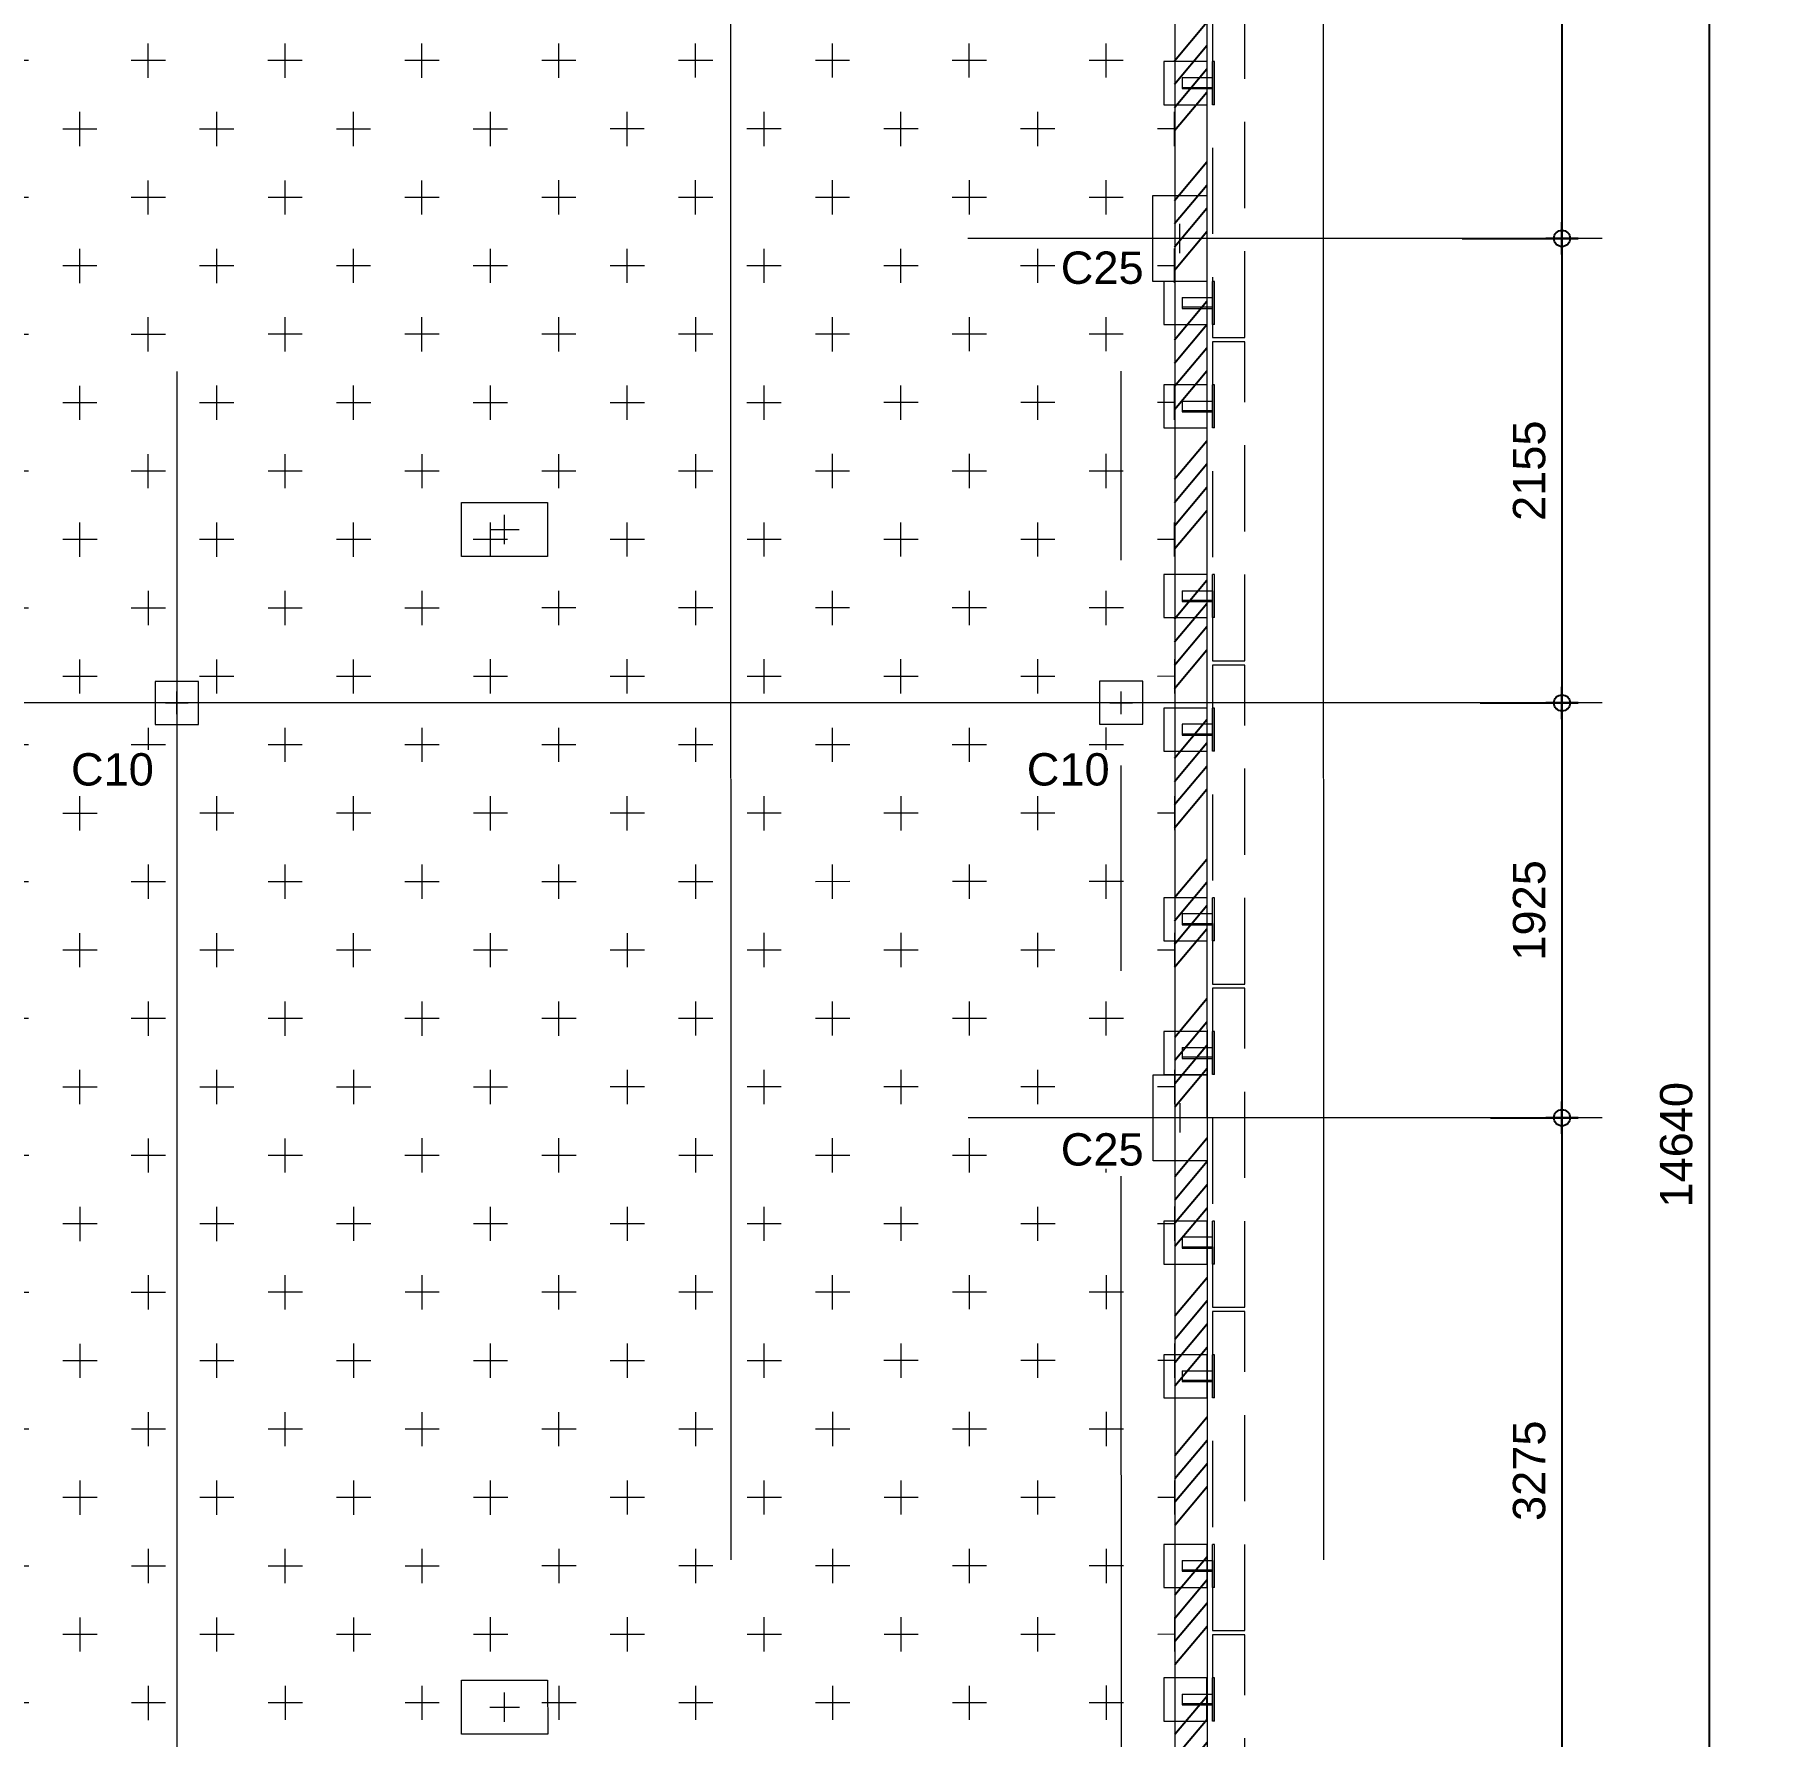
# Model space of a CAD drawing. Header units: millimetres. Extents: x 652937 to 1670132, y 1473552 to 2851037.
# Drawn here: x 663487.14 to 663495.15, y 1524602.56 to 1524610.45 of the extents above; entities that cross this region are included whole.
import ezdxf

# ---------------------------------------------------------------- set-up
doc = ezdxf.new("R2010")
doc.units = ezdxf.units.MM
for name, pattern in [('Grid Line', [22.225, 12.7, -3.175, 3.175, -3.175]), ('HIDDEN', [0.375, 0.25, -0.125]), ('XKITLINE00', [0])]:
    doc.linetypes.add(name, pattern=pattern)
doc.layers.get('Defpoints').update_dxf_attribs({"color": 255})
for name, color, linetype, lineweight in [('A-FLOR-E', 2, 'Continuous', 9), ('A-WALL', 2, 'Continuous', 25), ('Part', 2, 'Continuous', 0), ('S-230-A-FLOOR', 2, 'Continuous', 9), ('S-GRID', 1, 'Continuous', 9)]:
    doc.layers.add(name, color=color, linetype=linetype, lineweight=lineweight)
for name, color, linetype in [('DIM', 1, 'Continuous'), ('TEXT', 3, 'Continuous'), ('VPORT', 250, 'Continuous')]:
    doc.layers.add(name, color=color, linetype=linetype)
doc.styles.add('Arial', font='arial.ttf')
doc.dimstyles.new('Dim-Cen', dxfattribs={"dimscale": 0.05, "dimtxt": 3, "dimasz": 1, "dimexe": 0, "dimexo": 1, "dimgap": 1.5, "dimtad": 1, "dimdec": 0, "dimlfac": 1000, "dimzin": 1, "dimdsep": 46, "dimtxsty": 'Arial', "dimblk": 'CEN1', "dimcen": 0.09, "dimclrd": 1, "dimclre": 49, "dimclrt": 3, "dimadec": 0, "dimazin": 0, "dimtfac": 1, "dimtdec": 0, "dimtix": 1, "dimtofl": 0, "dimtmove": 2, "dimatfit": 3, "dimfxl": 1, "dimtfill": 1, "dimtolj": 1, "dimtzin": 0, "dimarcsym": 1})

# ---------------------------------------------------------------- blocks, each defined once
blk = doc.blocks.new('C25')
at = {"layer": 'S-230-A-FLOOR', "color": 251}
for p, q in [((-0.0686, 0), (0.0686, 0)), ((0, 0.0686), (0, -0.0686))]:
    blk.add_line(p, q, dxfattribs=at)
at = {"layer": 'S-230-A-FLOOR', "color": 11, "linetype": 'HIDDEN', "ltscale": 5}
blk.add_lwpolyline([(0.125, 0.2), (0.125, -0.2), (-0.125, -0.2), (-0.125, 0.2)], close=True, dxfattribs=at)
blk = doc.blocks.new('C10')
at = {"layer": 'S-230-A-FLOOR', "color": 251}
for p, q in [((-0.0525, 0), (0.0525, 0)), ((0, 0.0525), (0, -0.0525))]:
    blk.add_line(p, q, dxfattribs=at)
at = {"layer": 'S-230-A-FLOOR', "color": 5}
blk.add_lwpolyline([(-0.1, 0.1), (-0.1, -0.1), (0.1, -0.1), (0.1, 0.1)], close=True, dxfattribs=at)
blk = doc.blocks.new('CEN1')
at = {"color": 1}
for p, q in [((1.5, 0), (-1.5, 0)), ((0, 1.5), (0, -1.5))]:
    blk.add_line(p, q, dxfattribs=at)
at = {"color": 3}
blk.add_circle((0, 0), 0.75, dxfattribs=at)
blk = doc.blocks.new('*D75')
at = {"color": 49, "lineweight": -2, "transparency": 16777216}
for p, q in [((663493.8253, 1524612.6223), (663494.2287, 1524612.6223)), ((663493.7656, 1524609.5076), (663494.2287, 1524609.5076))]:
    blk.add_line(p, q, dxfattribs=at)
at = {"color": 1, "lineweight": -2, "transparency": 16777216}
blk.add_line((663494.2287, 1524612.5723), (663494.2287, 1524609.5576), dxfattribs=at)
at = {"layer": 'Defpoints', "color": 0, "transparency": 16777216}
for p in [(663493.7753, 1524612.6223), (663493.7156, 1524609.5076), (663494.2287, 1524609.5076)]:
    blk.add_point(p, dxfattribs=at)
at = {"color": 1, "lineweight": -2, "transparency": 16777216, "xscale": 0.05, "yscale": 0.05, "zscale": 0.05}
for p, rotation in [((663494.2287, 1524612.6223), 90), ((663494.2287, 1524609.5076), 270)]:
    blk.add_blockref('CEN1', p, dxfattribs=dict(at, rotation=rotation))
at = {"color": 3, "transparency": 16777216, "insert": (663494.0771, 1524611.0649), "char_height": 0.15, "attachment_point": 5, "rotation": 90, "style": 'Arial', "bg_fill": 3, "box_fill_scale": 1.1, "bg_fill_color": 256, "bg_fill_true_color": 13158600, "bg_fill_transparency": 0}
blk.add_mtext('\\A1;3115', dxfattribs=at)
blk = doc.blocks.new('*D76')
at = {"color": 49, "lineweight": -2, "transparency": 16777216}
for p, q in [((663493.7656, 1524609.5076), (663494.2287, 1524609.5076)), ((663493.8491, 1524607.3523), (663494.2287, 1524607.3523))]:
    blk.add_line(p, q, dxfattribs=at)
at = {"color": 1, "lineweight": -2, "transparency": 16777216}
blk.add_line((663494.2287, 1524609.4576), (663494.2287, 1524607.4023), dxfattribs=at)
at = {"layer": 'Defpoints', "color": 0, "transparency": 16777216}
for p in [(663493.7156, 1524609.5076), (663493.7991, 1524607.3523), (663494.2287, 1524607.3523)]:
    blk.add_point(p, dxfattribs=at)
at = {"color": 1, "lineweight": -2, "transparency": 16777216, "xscale": 0.05, "yscale": 0.05, "zscale": 0.05}
for p, rotation in [((663494.2287, 1524609.5076), 90), ((663494.2287, 1524607.3523), 270)]:
    blk.add_blockref('CEN1', p, dxfattribs=dict(at, rotation=rotation))
at = {"color": 3, "transparency": 16777216, "insert": (663494.0772, 1524608.4299), "char_height": 0.15, "attachment_point": 5, "rotation": 90, "style": 'Arial', "bg_fill": 3, "box_fill_scale": 1.1, "bg_fill_color": 256, "bg_fill_true_color": 13158600, "bg_fill_transparency": 0}
blk.add_mtext('\\A1;2155', dxfattribs=at)
blk = doc.blocks.new('*D77')
at = {"color": 49, "lineweight": -2, "transparency": 16777216}
for p, q in [((663493.8491, 1524607.3523), (663494.2287, 1524607.3523)), ((663493.8969, 1524605.4276), (663494.2287, 1524605.4276))]:
    blk.add_line(p, q, dxfattribs=at)
at = {"color": 1, "lineweight": -2, "transparency": 16777216}
blk.add_line((663494.2287, 1524607.3023), (663494.2287, 1524605.4776), dxfattribs=at)
at = {"layer": 'Defpoints', "color": 0, "transparency": 16777216}
for p in [(663493.7991, 1524607.3523), (663493.8469, 1524605.4276), (663494.2287, 1524605.4276)]:
    blk.add_point(p, dxfattribs=at)
at = {"color": 1, "lineweight": -2, "transparency": 16777216, "xscale": 0.05, "yscale": 0.05, "zscale": 0.05}
for p, rotation in [((663494.2287, 1524607.3523), 90), ((663494.2287, 1524605.4276), 270)]:
    blk.add_blockref('CEN1', p, dxfattribs=dict(at, rotation=rotation))
at = {"color": 3, "transparency": 16777216, "insert": (663494.0772, 1524606.3899), "char_height": 0.15, "attachment_point": 5, "rotation": 90, "style": 'Arial', "bg_fill": 3, "box_fill_scale": 1.1, "bg_fill_color": 256, "bg_fill_true_color": 13158600, "bg_fill_transparency": 0}
blk.add_mtext('\\A1;1925', dxfattribs=at)
blk = doc.blocks.new('*D78')
at = {"color": 49, "lineweight": -2, "transparency": 16777216}
for p, q in [((663493.8969, 1524605.4276), (663494.2287, 1524605.4276)), ((663493.8492, 1524602.1523), (663494.2287, 1524602.1523))]:
    blk.add_line(p, q, dxfattribs=at)
at = {"color": 1, "lineweight": -2, "transparency": 16777216}
blk.add_line((663494.2287, 1524605.3776), (663494.2287, 1524602.2023), dxfattribs=at)
at = {"layer": 'Defpoints', "color": 0, "transparency": 16777216}
for p in [(663493.8469, 1524605.4276), (663493.7992, 1524602.1523), (663494.2287, 1524602.1523)]:
    blk.add_point(p, dxfattribs=at)
at = {"color": 1, "lineweight": -2, "transparency": 16777216, "xscale": 0.05, "yscale": 0.05, "zscale": 0.05}
for p, rotation in [((663494.2287, 1524605.4276), 90), ((663494.2287, 1524602.1523), 270)]:
    blk.add_blockref('CEN1', p, dxfattribs=dict(at, rotation=rotation))
at = {"color": 3, "transparency": 16777216, "insert": (663494.0771, 1524603.7899), "char_height": 0.15, "attachment_point": 5, "rotation": 90, "style": 'Arial', "bg_fill": 3, "box_fill_scale": 1.1, "bg_fill_color": 256, "bg_fill_true_color": 13158600, "bg_fill_transparency": 0}
blk.add_mtext('\\A1;3275', dxfattribs=at)
blk = doc.blocks.new('*D83')
at = {"color": 49, "lineweight": -2, "transparency": 16777216}
for p, q in [((663493.978, 1524612.6223), (663494.9112, 1524612.6223)), ((663493.978, 1524597.9823), (663494.9112, 1524597.9823))]:
    blk.add_line(p, q, dxfattribs=at)
at = {"color": 1, "lineweight": -2, "transparency": 16777216}
blk.add_line((663494.9112, 1524612.5723), (663494.9112, 1524598.0323), dxfattribs=at)
at = {"layer": 'Defpoints', "color": 0, "transparency": 16777216}
for p in [(663493.928, 1524612.6223), (663493.928, 1524597.9823), (663494.9112, 1524597.9823)]:
    blk.add_point(p, dxfattribs=at)
at = {"color": 1, "lineweight": -2, "transparency": 16777216, "xscale": 0.05, "yscale": 0.05, "zscale": 0.05}
for p, rotation in [((663494.9112, 1524612.6223), 90), ((663494.9112, 1524597.9823), 270)]:
    blk.add_blockref('CEN1', p, dxfattribs=dict(at, rotation=rotation))
at = {"color": 3, "transparency": 16777216, "insert": (663494.7596, 1524605.3023), "char_height": 0.15, "attachment_point": 5, "rotation": 90, "style": 'Arial', "bg_fill": 3, "box_fill_scale": 1.1, "bg_fill_color": 256, "bg_fill_true_color": 13158600, "bg_fill_transparency": 0}
blk.add_mtext('\\A1;14640', dxfattribs=at)
blk = doc.blocks.new('23')
at = {"layer": 'Part', "color": 11, "linetype": 'HIDDEN', "lineweight": 0, "ltscale": 8}
for p, q in [((24.23, 3.695), (23.23, 3.695)), ((23.23, 3.695), (23.23, 2.695)), ((24.23, 2.695), (24.23, 3.695)), ((27.33, 3.695), (26.33, 3.695)), ((26.33, 3.695), (26.33, 2.695)), ((27.33, 2.695), (27.33, 3.695)), ((31.73, 3.695), (30.73, 3.695)), ((30.73, 3.695), (30.73, 2.695)), ((31.73, 2.695), (31.73, 3.695)), ((34.83, 3.695), (33.83, 3.695)), ((33.83, 3.695), (33.83, 2.695)), ((34.83, 2.695), (34.83, 3.695)), ((39.23, 3.695), (38.23, 3.695)), ((38.23, 3.695), (38.23, 2.695)), ((39.23, 2.695), (39.23, 3.695)), ((42.33, 3.695), (41.33, 3.695)), ((41.33, 3.695), (41.33, 2.695)), ((42.33, 2.695), (42.33, 3.695)), ((46.73, 3.695), (45.73, 3.695)), ((45.73, 3.695), (45.73, 2.695)), ((46.73, 2.695), (46.73, 3.695)), ((49.83, 3.695), (48.83, 3.695)), ((48.83, 3.695), (48.83, 2.695)), ((49.83, 2.695), (49.83, 3.695)), ((54.23, 3.695), (53.23, 3.695)), ((53.23, 3.695), (53.23, 2.695)), ((54.23, 2.695), (54.23, 3.695)), ((56.63, 3.695), (55.63, 3.695)), ((55.63, 3.695), (55.63, 2.695)), ((56.63, 2.695), (56.63, 3.695)), ((61.73, 3.695), (60.73, 3.695)), ((60.73, 3.695), (60.73, 2.695)), ((23.855, 3.27), (23.605, 3.27)), ((23.605, 3.27), (23.605, 2.57)), ((23.63, 2.57), (23.63, 3.27)), ((23.855, 3.27), (23.855, 2.57)), ((26.955, 3.27), (26.705, 3.27)), ((26.705, 3.27), (26.705, 2.57)), ((26.73, 2.57), (26.73, 3.27)), ((26.955, 3.27), (26.955, 2.57)), ((31.355, 3.27), (31.105, 3.27)), ((31.105, 3.27), (31.105, 2.57)), ((31.13, 2.57), (31.13, 3.27)), ((31.355, 3.27), (31.355, 2.57)), ((34.455, 3.27), (34.205, 3.27)), ((34.205, 3.27), (34.205, 2.57)), ((34.23, 3.27), (34.23, 2.57)), ((34.455, 2.57), (34.455, 3.27)), ((38.855, 3.27), (38.605, 3.27)), ((38.605, 3.27), (38.605, 2.57)), ((38.63, 2.57), (38.63, 3.27)), ((38.855, 3.27), (38.855, 2.57)), ((41.955, 3.27), (41.705, 3.27)), ((41.705, 3.27), (41.705, 2.57)), ((41.73, 3.27), (41.73, 2.57)), ((41.955, 2.57), (41.955, 3.27)), ((46.355, 3.27), (46.105, 3.27)), ((46.105, 3.27), (46.105, 2.57)), ((46.13, 3.27), (46.13, 2.57)), ((46.355, 2.57), (46.355, 3.27)), ((49.455, 3.27), (49.205, 3.27)), ((49.205, 3.27), (49.205, 2.57)), ((49.23, 2.57), (49.23, 3.27)), ((49.455, 3.27), (49.455, 2.57)), ((53.855, 3.27), (53.605, 3.27)), ((53.605, 3.27), (53.605, 2.57)), ((53.63, 2.57), (53.63, 3.27)), ((53.855, 3.27), (53.855, 2.57)), ((56.255, 3.27), (56.005, 3.27)), ((56.005, 3.27), (56.005, 2.57)), ((56.03, 2.57), (56.03, 3.27)), ((56.255, 3.27), (56.255, 2.57)), ((25.23, 2.57), (17.83, 2.57)), ((23.23, 2.695), (24.23, 2.695)), ((23.23, 2.52), (23.23, 2.57)), ((23.23, 2.57), (24.23, 2.57)), ((23.23, 2.52), (24.23, 2.52)), ((23.855, 2.57), (23.605, 2.57)), ((24.23, 2.52), (24.23, 2.57)), ((25.23, 1.82), (25.23, 2.57)), ((32.73, 2.57), (25.33, 2.57)), ((25.33, 2.57), (25.33, 1.82)), ((26.705, 2.695), (26.33, 2.695)), ((26.33, 2.52), (26.33, 2.57)), ((26.33, 2.57), (27.33, 2.57)), ((26.33, 2.52), (27.33, 2.52)), ((26.955, 2.695), (26.705, 2.695)), ((26.955, 2.57), (26.705, 2.57)), ((27.33, 2.695), (26.955, 2.695)), ((27.33, 2.52), (27.33, 2.57)), ((31.105, 2.695), (30.73, 2.695)), ((30.73, 2.52), (30.73, 2.57)), ((30.73, 2.57), (31.73, 2.57)), ((30.73, 2.52), (31.73, 2.52)), ((31.355, 2.695), (31.105, 2.695)), ((31.355, 2.57), (31.105, 2.57)), ((31.73, 2.695), (31.355, 2.695)), ((31.73, 2.52), (31.73, 2.57)), ((32.73, 1.82), (32.73, 2.57)), ((40.23, 2.57), (32.83, 2.57)), ((32.83, 2.57), (32.83, 1.82)), ((34.205, 2.695), (33.83, 2.695)), ((33.83, 2.52), (33.83, 2.57)), ((33.83, 2.57), (34.83, 2.57)), ((33.83, 2.52), (34.83, 2.52)), ((34.455, 2.695), (34.205, 2.695)), ((34.205, 2.57), (34.455, 2.57)), ((34.83, 2.695), (34.455, 2.695)), ((34.83, 2.52), (34.83, 2.57)), ((38.605, 2.695), (38.23, 2.695)), ((38.23, 2.52), (38.23, 2.57)), ((38.23, 2.57), (39.23, 2.57)), ((38.23, 2.52), (39.23, 2.52)), ((38.855, 2.695), (38.605, 2.695)), ((38.855, 2.57), (38.605, 2.57)), ((39.23, 2.695), (38.855, 2.695)), ((39.23, 2.52), (39.23, 2.57)), ((40.23, 1.82), (40.23, 2.57)), ((47.73, 2.57), (40.33, 2.57)), ((40.33, 2.57), (40.33, 1.82)), ((41.705, 2.695), (41.33, 2.695)), ((41.33, 2.52), (41.33, 2.57)), ((41.33, 2.57), (42.33, 2.57)), ((41.33, 2.52), (42.33, 2.52)), ((41.955, 2.695), (41.705, 2.695)), ((41.705, 2.57), (41.955, 2.57)), ((42.33, 2.695), (41.955, 2.695)), ((42.33, 2.52), (42.33, 2.57)), ((46.105, 2.695), (45.73, 2.695)), ((45.73, 2.52), (45.73, 2.57)), ((45.73, 2.57), (46.73, 2.57)), ((45.73, 2.52), (46.73, 2.52)), ((46.355, 2.695), (46.105, 2.695)), ((46.105, 2.57), (46.355, 2.57)), ((46.73, 2.695), (46.355, 2.695)), ((46.73, 2.52), (46.73, 2.57)), ((47.73, 1.82), (47.73, 2.57)), ((55.23, 2.57), (47.83, 2.57)), ((47.83, 2.57), (47.83, 1.82)), ((49.205, 2.695), (48.83, 2.695)), ((48.83, 2.52), (48.83, 2.57)), ((48.83, 2.57), (49.83, 2.57)), ((48.83, 2.52), (49.83, 2.52)), ((49.455, 2.695), (49.205, 2.695)), ((49.455, 2.57), (49.205, 2.57)), ((49.83, 2.695), (49.455, 2.695)), ((49.83, 2.52), (49.83, 2.57)), ((53.605, 2.695), (53.23, 2.695)), ((53.23, 2.52), (53.23, 2.57)), ((53.23, 2.57), (54.23, 2.57)), ((53.23, 2.52), (54.23, 2.52)), ((53.855, 2.695), (53.605, 2.695)), ((53.855, 2.57), (53.605, 2.57)), ((54.23, 2.695), (53.855, 2.695)), ((54.23, 2.52), (54.23, 2.57)), ((55.23, 1.82), (55.23, 2.57)), ((62.73, 2.57), (55.33, 2.57)), ((55.33, 2.57), (55.33, 1.82)), ((56.005, 2.695), (55.63, 2.695)), ((55.63, 2.52), (55.63, 2.57)), ((55.63, 2.57), (56.63, 2.57)), ((55.63, 2.52), (56.63, 2.52)), ((56.255, 2.695), (56.005, 2.695)), ((56.255, 2.57), (56.005, 2.57)), ((56.63, 2.695), (56.255, 2.695)), ((56.63, 2.52), (56.63, 2.57)), ((61.105, 2.695), (60.73, 2.695)), ((60.73, 2.52), (60.73, 2.57)), ((60.73, 2.57), (61.73, 2.57)), ((60.73, 2.52), (61.73, 2.52)), ((17.83, 1.82), (25.23, 1.82)), ((25.33, 1.82), (32.73, 1.82)), ((32.83, 1.82), (40.23, 1.82)), ((40.33, 1.82), (47.73, 1.82)), ((47.83, 1.82), (55.23, 1.82)), ((55.33, 1.82), (62.73, 1.82))]:
    blk.add_line(p, q, dxfattribs=at)
at = {"layer": 'Part', "color": 21, "linetype": 'XKITLINE00', "lineweight": 0}
for p, q in [((61.73, 2.695), (61.73, 3.695)), ((61.355, 3.27), (61.105, 3.27)), ((61.105, 3.27), (61.105, 2.57)), ((61.13, 3.27), (61.13, 2.57)), ((61.355, 2.57), (61.355, 3.27)), ((61.355, 2.695), (61.105, 2.695)), ((61.105, 2.57), (61.355, 2.57)), ((61.73, 2.695), (61.355, 2.695)), ((61.73, 2.52), (61.73, 2.57))]:
    blk.add_line(p, q, dxfattribs=at)

msp = doc.modelspace()

# ---------------------------------------------------------------- hatches: boundary and pattern name
at = {"layer": 'A-FLOR-E'}
h = msp.add_hatch(dxfattribs=at)
h.set_pattern_fill('CROSS', color=250, scale=0.05, angle=210.769)
h.set_pattern_definition([(90.0083, (663482.27438, 1524585.80472), (-0.317546, 0.317454), [0.15875, -0.47625]), (180.0083, (663482.35374, 1524585.8841), (-0.317454, -0.317546), [0.15875, -0.47625])])
h.paths.add_polyline_path([(663482.9233, 1524600.9022), (663482.9231, 1524601.7023), (663483.6729, 1524601.7024), (663483.6731, 1524600.9023)], flags=16)
h.paths.add_polyline_path([(663491.0829, 1524602.253), (663491.0832, 1524602.3472), (663492.4327, 1524602.3473), (663492.4327, 1524605.3175), (663492.4327, 1524613.6288), (663480.7207, 1524613.6361), (663480.7231, 1524597.0633), (663485.4679, 1524597.0724), (663485.4679, 1524602.2523)])
at = {"layer": 'TEXT'}
h = msp.add_hatch(dxfattribs=at)
h.set_pattern_fill('ANSI34', color=250, scale=0.021831, angle=305.769)
h.set_pattern_definition([(230.0083, (663488.8553, 1524590.21465), (0.318622, -0.267277), []), (230.0083, (663488.75766, 1524590.2061), (0.318622, -0.267277), []), (230.0083, (663488.66, 1524590.19753), (0.318622, -0.267277), []), (230.0083, (663488.56236, 1524590.18897), (0.318622, -0.267277), [])])
h.paths.add_polyline_path([(663480.7224, 1524597.0722), (663480.7207, 1524613.6271), (663492.4307, 1524613.6289), (663492.4324, 1524597.074)], flags=16)
h.paths.add_polyline_path([(663480.5724, 1524596.9222), (663480.5716, 1524613.778), (663492.5811, 1524613.7782), (663492.582, 1524596.9224)])
at = {"layer": 'VPORT'}
h = msp.add_hatch(dxfattribs=at)
h.set_pattern_fill('ANGLE', color=6)
h.set_pattern_definition([(235.288, (663627.358, 1524790.5456), (5.74185, -3.9776), [5.08, -1.905]), (325.288, (663627.358, 1524790.5456), (3.9776, 5.74185), [5.08, -1.905])])
h.paths.add_polyline_path([(663617.8537, 1524792.0691), (663619.0867, 1524791.215), (663617.3783, 1524788.7489), (663616.1453, 1524789.603)])
edge = h.paths.add_edge_path(flags=16)
edge.add_line((663617.5126, 1524790.4806), (663617.7194, 1524790.3374))
edge = h.paths.add_edge_path(flags=16)
edge.add_line((663617.5444, 1524790.3056), (663617.6876, 1524790.5124))
h.paths.add_polyline_path([(663612.4437, 1524784.2591), (663613.6767, 1524783.405), (663611.9683, 1524780.9389), (663610.7353, 1524781.793)])
edge = h.paths.add_edge_path(flags=16)
edge.add_line((663612.1026, 1524782.6706), (663612.3094, 1524782.5274))
edge = h.paths.add_edge_path(flags=16)
edge.add_line((663612.1344, 1524782.4956), (663612.2776, 1524782.7024))
h.paths.add_polyline_path([(663604.7567, 1524773.1621), (663605.9897, 1524772.308), (663604.2813, 1524769.8419), (663603.0483, 1524770.696)])
edge = h.paths.add_edge_path(flags=16)
edge.add_line((663604.4156, 1524771.5736), (663604.6224, 1524771.4304))
edge = h.paths.add_edge_path(flags=16)
edge.add_line((663604.4474, 1524771.3986), (663604.5906, 1524771.6054))
h.paths.add_polyline_path([(663599.8027, 1524766.0101), (663601.0357, 1524765.156), (663599.3273, 1524762.6899), (663598.0943, 1524763.544)])
edge = h.paths.add_edge_path(flags=16)
edge.add_line((663599.4616, 1524764.4216), (663599.6684, 1524764.2784))
edge = h.paths.add_edge_path(flags=16)
edge.add_line((663599.4934, 1524764.2466), (663599.6366, 1524764.4534))
h.paths.add_polyline_path([(663592.6837, 1524755.7351), (663593.9167, 1524754.881), (663592.2083, 1524752.4149), (663590.9753, 1524753.269)])
edge = h.paths.add_edge_path(flags=16)
edge.add_line((663592.3426, 1524754.1466), (663592.5494, 1524754.0034))
edge = h.paths.add_edge_path(flags=16)
edge.add_line((663592.3744, 1524753.9716), (663592.5176, 1524754.1784))
h.paths.add_polyline_path([(663585.2817, 1524745.0491), (663586.5147, 1524744.195), (663584.8063, 1524741.7289), (663583.5733, 1524742.583)])
edge = h.paths.add_edge_path(flags=16)
edge.add_line((663584.9406, 1524743.4606), (663585.1474, 1524743.3174))
edge = h.paths.add_edge_path(flags=16)
edge.add_line((663584.9724, 1524743.2856), (663585.1156, 1524743.4924))
h.paths.add_polyline_path([(663578.7897, 1524735.6781), (663580.0227, 1524734.824), (663578.3143, 1524732.3579), (663577.0813, 1524733.212)])
edge = h.paths.add_edge_path(flags=16)
edge.add_line((663578.4486, 1524734.0896), (663578.6554, 1524733.9464))
edge = h.paths.add_edge_path(flags=16)
edge.add_line((663578.4804, 1524733.9146), (663578.6236, 1524734.1214))
h.paths.add_polyline_path([(663572.2977, 1524726.3071), (663573.5307, 1524725.453), (663571.8223, 1524722.9869), (663570.5893, 1524723.841)])
edge = h.paths.add_edge_path(flags=16)
edge.add_line((663571.9566, 1524724.7186), (663572.1634, 1524724.5754))
edge = h.paths.add_edge_path(flags=16)
edge.add_line((663571.9884, 1524724.5436), (663572.1316, 1524724.7504))
h.paths.add_polyline_path([(663565.8057, 1524716.9351), (663567.0387, 1524716.081), (663565.3303, 1524713.6149), (663564.0973, 1524714.469)])
edge = h.paths.add_edge_path(flags=16)
edge.add_line((663565.4646, 1524715.3466), (663565.6714, 1524715.2034))
edge = h.paths.add_edge_path(flags=16)
edge.add_line((663565.4964, 1524715.1716), (663565.6396, 1524715.3784))
h.paths.add_polyline_path([(663559.3147, 1524707.5641), (663560.5477, 1524706.71), (663558.8393, 1524704.2439), (663557.6063, 1524705.098)])
edge = h.paths.add_edge_path(flags=16)
edge.add_line((663558.9736, 1524705.9756), (663559.1804, 1524705.8324))
edge = h.paths.add_edge_path(flags=16)
edge.add_line((663559.0054, 1524705.8006), (663559.1486, 1524706.0074))
h.paths.add_polyline_path([(663552.8227, 1524698.1931), (663554.0557, 1524697.339), (663552.3473, 1524694.8729), (663551.1143, 1524695.727)])
edge = h.paths.add_edge_path(flags=16)
edge.add_line((663552.4816, 1524696.6046), (663552.6884, 1524696.4614))
edge = h.paths.add_edge_path(flags=16)
edge.add_line((663552.5134, 1524696.4296), (663552.6566, 1524696.6364))
h.paths.add_polyline_path([(663546.3307, 1524688.8221), (663547.5637, 1524687.968), (663545.8553, 1524685.5019), (663544.6223, 1524686.356)])
edge = h.paths.add_edge_path(flags=16)
edge.add_line((663545.9896, 1524687.2336), (663546.1964, 1524687.0904))
edge = h.paths.add_edge_path(flags=16)
edge.add_line((663546.0214, 1524687.0586), (663546.1646, 1524687.2654))
h.paths.add_polyline_path([(663539.8387, 1524679.4511), (663541.0717, 1524678.597), (663539.3633, 1524676.1309), (663538.1303, 1524676.985)])
edge = h.paths.add_edge_path(flags=16)
edge.add_line((663539.4976, 1524677.8626), (663539.7044, 1524677.7194))
edge = h.paths.add_edge_path(flags=16)
edge.add_line((663539.5294, 1524677.6876), (663539.6726, 1524677.8944))
h.paths.add_polyline_path([(663533.3477, 1524670.0801), (663534.5807, 1524669.226), (663532.8723, 1524666.7599), (663531.6393, 1524667.614)])
edge = h.paths.add_edge_path(flags=16)
edge.add_line((663533.0066, 1524668.4916), (663533.2134, 1524668.3484))
edge = h.paths.add_edge_path(flags=16)
edge.add_line((663533.0384, 1524668.3166), (663533.1816, 1524668.5234))
h.paths.add_polyline_path([(663526.8557, 1524660.7091), (663528.0887, 1524659.855), (663526.3803, 1524657.3889), (663525.1473, 1524658.243)])
edge = h.paths.add_edge_path(flags=16)
edge.add_line((663526.5146, 1524659.1206), (663526.7214, 1524658.9774))
edge = h.paths.add_edge_path(flags=16)
edge.add_line((663526.5464, 1524658.9456), (663526.6896, 1524659.1524))
h.paths.add_polyline_path([(663520.3637, 1524651.3381), (663521.5967, 1524650.484), (663519.8883, 1524648.0179), (663518.6553, 1524648.872)])
edge = h.paths.add_edge_path(flags=16)
edge.add_line((663520.0226, 1524649.7496), (663520.2294, 1524649.6064))
edge = h.paths.add_edge_path(flags=16)
edge.add_line((663520.0544, 1524649.5746), (663520.1976, 1524649.7814))
h.paths.add_polyline_path([(663513.8717, 1524641.9671), (663515.1047, 1524641.113), (663513.3963, 1524638.6469), (663512.1633, 1524639.501)])
edge = h.paths.add_edge_path(flags=16)
edge.add_line((663513.5306, 1524640.3786), (663513.7374, 1524640.2354))
edge = h.paths.add_edge_path(flags=16)
edge.add_line((663513.5624, 1524640.2036), (663513.7056, 1524640.4104))
h.paths.add_polyline_path([(663507.3807, 1524632.5961), (663508.6137, 1524631.742), (663506.9053, 1524629.2759), (663505.6723, 1524630.13)])
edge = h.paths.add_edge_path(flags=16)
edge.add_line((663507.0396, 1524631.0076), (663507.2464, 1524630.8644))
edge = h.paths.add_edge_path(flags=16)
edge.add_line((663507.0714, 1524630.8326), (663507.2146, 1524631.0394))
h.paths.add_polyline_path([(663500.8887, 1524623.2251), (663502.1217, 1524622.371), (663500.4133, 1524619.9049), (663499.1803, 1524620.759)])
edge = h.paths.add_edge_path(flags=16)
edge.add_line((663500.5476, 1524621.6366), (663500.7544, 1524621.4934))
edge = h.paths.add_edge_path(flags=16)
edge.add_line((663500.5794, 1524621.4616), (663500.7226, 1524621.6684))
h.paths.add_polyline_path([(663494.3967, 1524613.8531), (663495.6297, 1524612.999), (663493.9213, 1524610.5329), (663492.6883, 1524611.387)])
edge = h.paths.add_edge_path(flags=16)
edge.add_line((663494.0556, 1524612.2646), (663494.2624, 1524612.1214))
edge = h.paths.add_edge_path(flags=16)
edge.add_line((663494.0874, 1524612.0896), (663494.2306, 1524612.2964))
h.paths.add_polyline_path([(663487.2787, 1524603.5781), (663488.5117, 1524602.724), (663486.8033, 1524600.2579), (663485.5703, 1524601.112)])
edge = h.paths.add_edge_path(flags=16)
edge.add_line((663486.9376, 1524601.9896), (663487.1444, 1524601.8464))
edge = h.paths.add_edge_path(flags=16)
edge.add_line((663486.9694, 1524601.8146), (663487.1126, 1524602.0214))
h.paths.add_polyline_path([(663481.4137, 1524595.1111), (663482.6467, 1524594.257), (663480.9383, 1524591.7909), (663479.7053, 1524592.645)])
edge = h.paths.add_edge_path(flags=16)
edge.add_line((663481.0726, 1524593.5226), (663481.2794, 1524593.3794))
edge = h.paths.add_edge_path(flags=16)
edge.add_line((663481.1044, 1524593.3476), (663481.2476, 1524593.5544))

# ---------------------------------------------------------------- linework, layer by layer
at = {"layer": 'A-WALL', "color": 2, "lineweight": 13}
msp.add_lwpolyline([(663492.4327, 1524613.6288), (663492.4327, 1524597.0724), (663480.7231, 1524597.0724), (663480.7207, 1524613.6271)], close=True, dxfattribs=at)
msp.add_lwpolyline([(663492.5808, 1524610.5514), (663492.5822, 1524601.1225)], dxfattribs=at)
at = {"layer": 'S-GRID', "linetype": 'Grid Line'}
for p, q in [((663490.37, 1524616.0767), (663490.3731, 1524594.8148)), ((663493.12, 1524616.0767), (663493.1231, 1524594.8148))]:
    msp.add_line(p, q, dxfattribs=at)
at = {"layer": 'S-GRID', "color": 251, "linetype": 'Grid Line', "ltscale": 0.8}
for p, q in [((663494.4156, 1524609.5076), (663491.4724, 1524609.5072)), ((663487.801, 1524608.8906), (663487.8021, 1524601.4827)), ((663494.4156, 1524605.4276), (663491.4729, 1524605.4272))]:
    msp.add_line(p, q, dxfattribs=at)
at = {"layer": 'S-GRID', "color": 251, "linetype": 'Grid Line', "ltscale": 0.3}
msp.add_line((663492.1842, 1524601.3473), (663492.1831, 1524608.8913), dxfattribs=at)
at = {"layer": 'S-GRID', "color": 251, "linetype": 'Grid Line', "ltscale": 0.8}
msp.add_lwpolyline([(663494.4156, 1524607.3533), (663481.1258, 1524607.3533)], dxfattribs=at)

# ---------------------------------------------------------------- block references
at = {"layer": 'DIM', "color": 4}
for p, rotation in [((663492.4559, 1524609.5073), 180.0083083312035), ((663489.3219, 1524608.1573), 90.00830800256783), ((663492.4565, 1524605.4273), 180.0083083312035), ((663489.322, 1524602.6928), 90.00830800256783)]:
    msp.add_blockref('C25', p, dxfattribs=dict(at, rotation=rotation))
at = {"layer": 'S-230-A-FLOOR', "color": 4, "rotation": 90.0083080653204}
for p in [(663487.8013, 1524607.3523), (663492.1833, 1524607.3533)]:
    msp.add_blockref('C10', p, dxfattribs=at)

# ---------------------------------------------------------------- next in the draw order: texts
at = {"layer": 'DIM', "color": 3, "char_height": 0.15, "attachment_point": 5, "rotation": 0.00831, "style": 'Arial', "bg_fill": 3, "box_fill_scale": 1.1, "bg_fill_color": 256, "bg_fill_true_color": 13158600, "bg_fill_transparency": 0}
for s, insert in [('\\A1;C25', (663492.0952, 1524609.3709)), ('\\A1;C10', (663487.5023, 1524607.0432)), ('\\A1;C10', (663491.9375, 1524607.0432)), ('\\A1;C25', (663492.0952, 1524605.2798))]:
    msp.add_mtext(s, dxfattribs=dict(at, insert=insert))

# ---------------------------------------------------------------- next in the draw order: dimensions: what is measured, and where the dimension line sits
at = {"color": 4}
dim = msp.add_linear_dim(base=(663494.2287, 1524609.5076), p1=(663493.7753, 1524612.6223), p2=(663493.7156, 1524609.5076), angle=90, dimstyle='Dim-Cen', dxfattribs=at)
dim.commit()
dim.dimension.update_dxf_attribs({"geometry": '*D75', "text_midpoint": (663494.0771, 1524611.0649)})

# ---------------------------------------------------------------- next in the draw order: block references
at = {"xscale": 0.2, "yscale": 0.2, "zscale": 0.2, "rotation": 90}
msp.add_blockref('23', (663493.1205, 1524597.9823), dxfattribs=at)

# ---------------------------------------------------------------- next in the draw order: dimensions: what is measured, and where the dimension line sits
at = {"color": 4}
dim = msp.add_linear_dim(base=(663494.2287, 1524607.3523), p1=(663493.7156, 1524609.5076), p2=(663493.7991, 1524607.3523), angle=90, dimstyle='Dim-Cen', dxfattribs=at)
dim.commit()
dim.dimension.update_dxf_attribs({"geometry": '*D76', "text_midpoint": (663494.0772, 1524608.4299)})

# ---------------------------------------------------------------- next in the draw order: dimensions: what is measured, and where the dimension line sits
dim = msp.add_linear_dim(base=(663494.2287, 1524605.4276), p1=(663493.7991, 1524607.3523), p2=(663493.8469, 1524605.4276), angle=90, dimstyle='Dim-Cen', dxfattribs=at)
dim.commit()
dim.dimension.update_dxf_attribs({"geometry": '*D77', "text_midpoint": (663494.0772, 1524606.3899)})

# ---------------------------------------------------------------- next in the draw order: dimensions: what is measured, and where the dimension line sits
dim = msp.add_linear_dim(base=(663494.2287, 1524602.1523), p1=(663493.8469, 1524605.4276), p2=(663493.7992, 1524602.1523), angle=90, dimstyle='Dim-Cen', dxfattribs=at)
dim.commit()
dim.dimension.update_dxf_attribs({"geometry": '*D78', "text_midpoint": (663494.0771, 1524603.7899)})

# ---------------------------------------------------------------- next in the draw order: dimensions: what is measured, and where the dimension line sits
dim = msp.add_linear_dim(base=(663494.9112, 1524597.9823), p1=(663493.928, 1524612.6223), p2=(663493.928, 1524597.9823), angle=90, dimstyle='Dim-Cen', dxfattribs=at)
dim.commit()
dim.dimension.update_dxf_attribs({"geometry": '*D83', "text_midpoint": (663494.7596, 1524605.3023)})

doc.saveas('drawing.dxf')
